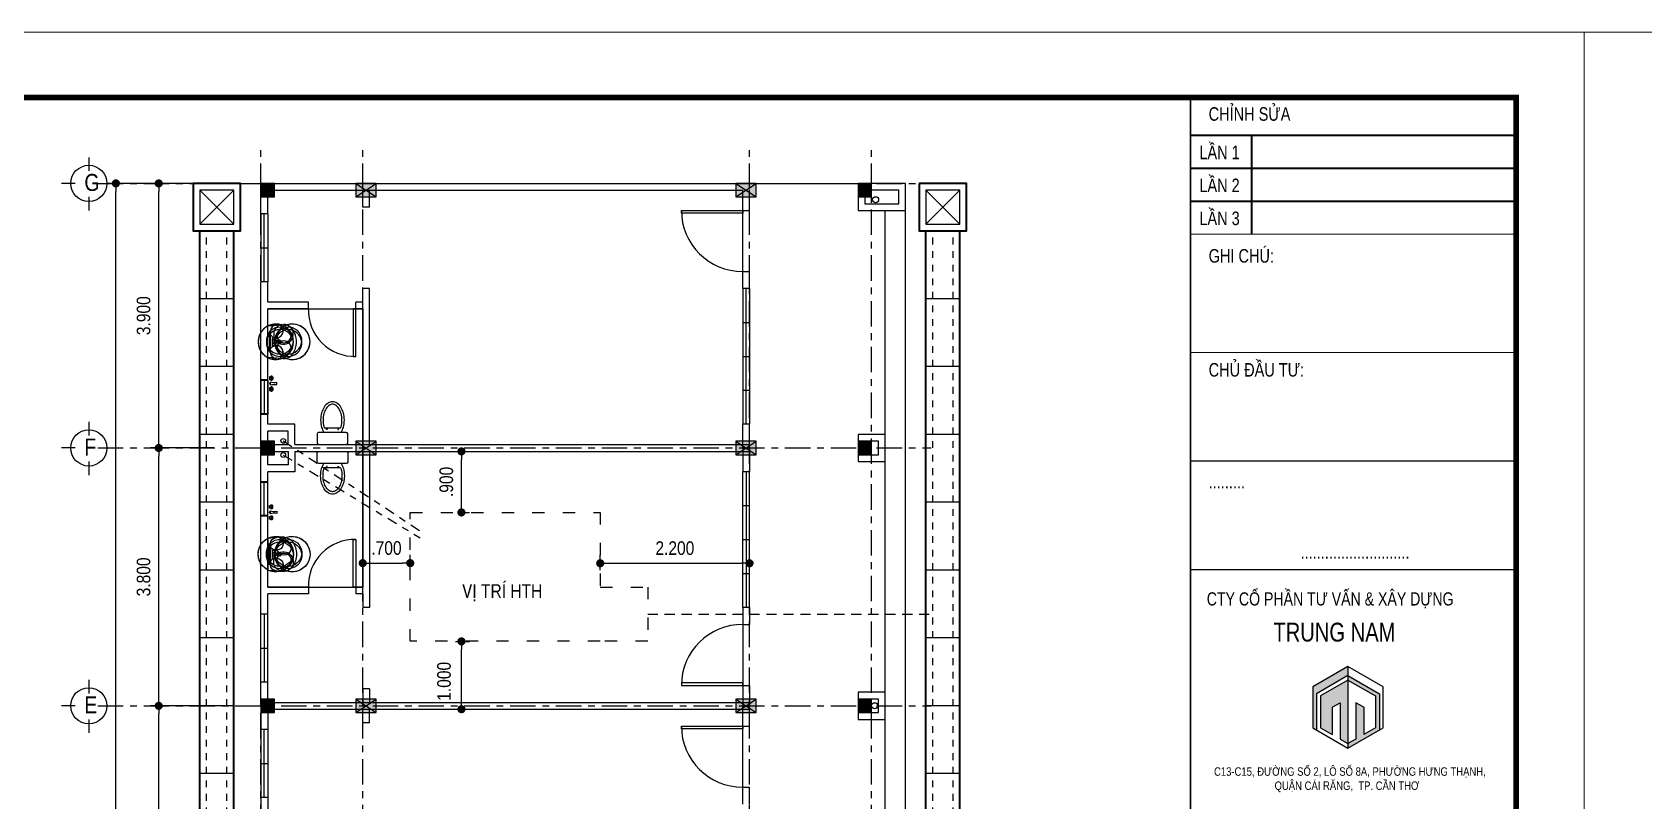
# Model space of a CAD drawing. Header units: millimetres. Extents: x -341 to 79, y 65 to 137.
# Drawn here: x -238.08 to -214.34, y 125.98 to 137.31 of the extents above; entities that cross this region are included whole.
import ezdxf

# ---------------------------------------------------------------- set-up
doc = ezdxf.new("R2010")
doc.units = ezdxf.units.MM
doc.header["$LTSCALE"] = 0.3
doc.header["$MEASUREMENT"] = 0
for name, pattern in [('ACAD_ISO03W100', [30, 12, -18]), ('CENTER', [2, 1.25, -0.25, 0.25, -0.25]), ('DASHDOTX2', [2, 1, -0.5, 0, -0.5]), ('DASHED2', [0.375, 0.25, -0.125]), ('DASHEDX2', [1.5, 1, -0.5])]:
    doc.linetypes.add(name, pattern=pattern)
doc.layers.get('0').update_dxf_attribs({"linetype": 'CONTINUOUS', "lineweight": 13})
doc.layers.get('DEFPOINTS').update_dxf_attribs({"linetype": 'CONTINUOUS', "lineweight": 13})
for name, color, linetype in [('CHU', 3, 'CONTINUOUS'), ('HACTH', 8, 'CONTINUOUS'), ('HATCH', 8, 'CONTINUOUS'), ('LAYER 1', 1, 'CONTINUOUS'), ('LAYER 7', 7, 'CONTINUOUS'), ('LAYER1', 1, 'CONTINUOUS'), ('LAYER5', 5, 'CONTINUOUS'), ('LAYER7', 7, 'CONTINUOUS'), ('LAYER8', 8, 'CONTINUOUS'), ('ong', 5, 'CONTINUOUS'), ('THIETBI', 25, 'CONTINUOUS')]:
    doc.layers.add(name, color=color, linetype=linetype)
doc.layers.add('THOATNUOC', color=4, linetype='CONTINUOUS', lineweight=35)
doc.styles.add('ATTR', font='romans.shx', dxfattribs={"width": 0.8, "height": 0.7})
doc.styles.add('HELVE-KT', font='VHELVCN.TTF')
doc.styles.add('VNI - HELVE', font='VBOOKMN.TTF', dxfattribs={"width": 0.8})
doc.dimstyles.new('1-100', dxfattribs={"dimtxt": 0.2, "dimasz": 0.12, "dimexe": 0.12, "dimexo": 0.2, "dimgap": 0.12, "dimtad": 1, "dimdec": 3, "dimzin": 4, "dimdsep": 46, "dimtxsty": 'HELVE-KT', "dimblk1": 'DOT', "dimblk2": 'DOT', "dimsah": 1, "dimcen": -0.18, "dimadec": 3, "dimazin": 0, "dimtfac": 1, "dimtdec": 3, "dimtmove": 2, "dimatfit": 3, "dimldrblk": 'DOT', "dimfxl": 0, "dimtolj": 1, "dimtzin": 4, "dimarcsym": 0})

# ---------------------------------------------------------------- blocks, each defined once
blk = doc.blocks.new('AAEER')
at = {"linetype": 'Continuous', "ltscale": 0.08}
h = blk.add_hatch(color=8, dxfattribs=at)
h.paths.add_polyline_path([(377.886, 656.949), (377.886, 657.083), (377.366, 656.782), (377.366, 656.181), (377.423, 656.148), (377.423, 656.682)])
h.paths.add_polyline_path([(377.886, 656.882), (377.481, 656.649), (377.481, 656.181), (377.655, 656.081), (377.655, 656.482), (377.771, 656.548), (377.771, 656.014), (377.886, 655.947)])
blk.add_hatch(color=8, dxfattribs=at).paths.add_polyline_path([(378.118, 656.482), (378.002, 656.548), (378.002, 656.014), (377.886, 655.947), (377.886, 655.88), (378.349, 656.148), (378.349, 656.682), (377.886, 656.949), (377.886, 656.882), (378.291, 656.649), (378.291, 656.181), (378.118, 656.081)])
for p, q in [((377.886, 656.949), (377.423, 656.682)), ((377.886, 657.083), (377.886, 656.949)), ((377.886, 657.083), (377.886, 655.88)), ((377.886, 656.949), (378.349, 656.682)), ((377.423, 656.682), (377.423, 656.148)), ((377.886, 656.882), (377.481, 656.649)), ((377.481, 656.649), (377.481, 656.181)), ((377.886, 656.882), (377.886, 655.947)), ((377.886, 656.882), (378.291, 656.649)), ((378.291, 656.649), (378.291, 656.181)), ((378.349, 656.682), (378.349, 656.148)), ((377.655, 656.482), (377.771, 656.548)), ((377.655, 656.482), (377.655, 656.081)), ((377.771, 656.548), (377.771, 656.014)), ((378.118, 656.482), (378.002, 656.548)), ((378.002, 656.548), (378.002, 656.014)), ((378.118, 656.482), (378.118, 656.081))]:
    blk.add_line(p, q, dxfattribs=at)
blk.add_lwpolyline([(377.366, 656.181), (377.886, 655.88), (378.407, 656.181), (378.407, 656.782), (377.886, 657.083), (377.366, 656.782)], close=True, dxfattribs=at)
for points in [[(377.481, 656.181), (377.655, 656.081)], [(378.291, 656.181), (378.118, 656.081)], [(377.771, 656.014), (377.886, 655.947)], [(378.002, 656.014), (377.886, 655.947)]]:
    blk.add_lwpolyline(points, dxfattribs=at)
at = {"layer": 'LAYER 7', "lineweight": 35}
for points in [[(375.565, 664.914), (380.365, 664.914)], [(376.469, 663.456), (376.469, 664.914)], [(375.565, 664.428), (380.365, 664.428)], [(375.565, 663.942), (380.365, 663.942)]]:
    blk.add_lwpolyline(points, dxfattribs=at)
at = {"layer": 'LAYER7', "const_width": 0.0278}
blk.add_lwpolyline([(380.365, 665.47), (375.565, 665.47), (375.565, 637.695), (380.365, 637.695)], close=True, dxfattribs=at)
at = {"layer": 'LAYER7'}
for points, const_width in [([(375.565, 663.456), (380.365, 663.456)], 0.0174), ([(375.565, 661.712), (380.365, 661.712)], 0.0174), ([(375.565, 660.112), (380.365, 660.112)], 0.0174), ([(375.565, 658.512), (380.365, 658.512)], 0.0212)]:
    blk.add_lwpolyline(points, dxfattribs=dict(at, const_width=const_width))
at = {"layer": 'LAYER 7', "lineweight": 35, "char_height": 0.2, "width": 5.31965, "attachment_point": 1, "style": 'VNI - HELVE'}
for s, insert in [('CHÆNH SÖÛA', (375.833, 665.327)), ('LAÀN 1', (375.696, 664.761)), ('LAÀN 2', (375.696, 664.275)), ('LAÀN 3', (375.696, 663.789)), ('GHI CHUÙ:', (375.833, 663.236)), ('CHUÛ ÑAÀU TÖ:', (375.833, 661.556)), ('.........', (375.833, 659.91)), ('...........................', (377.188, 658.873))]:
    blk.add_mtext(s, dxfattribs=dict(at, insert=insert))
at = {"layer": 'LAYER5', "attachment_point": 1, "style": 'VNI - HELVE'}
for s, insert, char_height, width in [('{\\H0.9774x;CTY COÅ PHAÀN TÖ VAÁN & XAÂY DÖÏNG} ', (375.805, 658.177), 0.19891, 4.67984), ('TRUNG NAM', (376.787, 657.729), 0.2777, 3.59296), ('{\\fVNI-Helve|b0|i0|c0|p2;C13-C15, ÑÖÔØNG SOÁ 2, LOÂ SOÁ 8A, PHÖÔØNG HÖNG THAÏNH, \\P                       QUAÄN CAÙI RAÊNG,  TP. CAÀN THÔ}', (375.912, 655.598), 0.12499, 8.0242)]:
    blk.add_mtext(s, dxfattribs=dict(at, insert=insert, char_height=char_height, width=width))
blk = doc.blocks.new('TOILET')
at = {"layer": 'THIETBI', "linetype": 'Continuous'}
for p, q in [((2.25, 0), (-2.25, 0)), ((-2.5, -0.25), (-2.5, -1.75)), ((-2.25, -2), (2.25, -2)), ((-0.96, -2.48), (-0.96, -2.7)), ((-0.86, -2.48), (-0.96, -2.48)), ((-0.86, -2.7), (-0.86, -2.48)), ((0.86, -2.7), (0.86, -2.48)), ((0.86, -2.48), (0.96, -2.48)), ((0.96, -2.48), (0.96, -2.7)), ((2.5, -1.75), (2.5, -0.25)), ((-1.33, -2.7), (1.33, -2.7)), ((-0.96, -2.7), (-0.86, -2.7)), ((0.96, -2.7), (0.86, -2.7))]:
    blk.add_line(p, q, dxfattribs=at)
for centre, radius, start, end in [((-2.25, -0.25), 0.25, 90, 180), ((2.25, -0.25), 0.25, 0, 90), ((-2.25, -1.75), 0.25, 180, 270), ((1.34, -3.66), 3.23, 149.0966, 164.9269), ((-1.34, -3.66), 3.23, 15.0731, 30.9034), ((2.25, -1.75), 0.25, 270, 0), ((2.64, -4.01), 4.58, 164.9269, 180), ((2.64, -4.01), 4.58, 180, 195.0731), ((1.34, -4.36), 3.23, 195.0731, 213.0315), ((2.64, -4.01), 4.18, 164.9269, 180), ((2.64, -4.01), 4.18, 180, 195.0731), ((1.34, -3.66), 2.83, 160.176, 164.9269), ((1.34, -4.36), 2.83, 195.0731, 213.0315), ((-1.34, -4.36), 2.83, 326.9685, 344.9269), ((-1.34, -3.66), 2.83, 15.0731, 19.824), ((-1.34, -4.36), 3.23, 326.9685, 344.9269), ((-2.64, -4.01), 4.18, 0, 15.0731), ((-2.64, -4.01), 4.18, 344.9269, 360), ((-2.64, -4.01), 4.58, 360, 15.0731), ((-2.64, -4.01), 4.58, 344.9269, 0), ((0.52, -4.9), 2.26, 213.0315, 237.5002), ((0.52, -4.9), 1.86, 213.0315, 237.5002), ((0, -5.71), 1.29, 237.5002, 270), ((0, -5.71), 0.893, 237.5002, 270), ((0, -5.71), 0.893, 270, 302.4998), ((0, -5.71), 1.29, 270, 302.4998), ((-0.52, -4.9), 1.86, 302.4998, 326.9685), ((-0.52, -4.9), 2.26, 302.4998, 326.9685)]:
    blk.add_arc(centre, radius, start, end, dxfattribs=at)
blk = doc.blocks.new('la')
at = {"layer": 'THIETBI', "linetype": 'Continuous'}
for p, q in [((-5933, 607097), (-5955, 607330)), ((-5700, 607278), (-5735, 607278)), ((-5710, 607250), (-5715, 607196)), ((-5700, 607309), (-5700, 607252)), ((-5665, 607278), (-5700, 607278)), ((-5685, 607196), (-5690, 607250)), ((-5446, 607330), (-5467, 607097)), ((-5944, 607224), (-5944, 607230)), ((-5467, 607097), (-5933, 607097)), ((-5700, 607139), (-5859, 607139)), ((-5859, 607122), (-5541, 607122)), ((-5759, 607200), (-5715, 607200)), ((-5759, 607183), (-5759, 607200)), ((-5759, 607167), (-5759, 607183)), ((-5700, 607167), (-5759, 607167)), ((-5720, 607192), (-5728, 607192)), ((-5728, 607175), (-5672, 607175)), ((-5726, 607183), (-5717, 607183)), ((-5641, 607167), (-5700, 607167)), ((-5541, 607139), (-5700, 607139)), ((-5685, 607200), (-5641, 607200)), ((-5675, 607183), (-5684, 607183)), ((-5672, 607192), (-5680, 607192)), ((-5641, 607200), (-5641, 607183)), ((-5641, 607183), (-5641, 607167)), ((-5456, 607230), (-5456, 607224))]:
    blk.add_line(p, q, dxfattribs=at)
for centre, radius in [((-5700, 607278), 21.2), ((-5700, 607278), 17), ((-5743, 607183), 17), ((-5658, 607183), 17)]:
    blk.add_circle(centre, radius, dxfattribs=at)
for centre, radius, start, end in [((-5810, 607330), 145, 180, 190.3889), ((-5787, 607339), 103, 150.4377, 180), ((-5787, 607339), 103, 180, 209.5623), ((-5744, 607315), 152, 126.1394, 150.4377), ((-5744, 607363), 152, 209.5623, 233.8606), ((-5717, 607278), 198, 106.8299, 126.1394), ((-5699, 607218), 261, 90, 106.8299), ((-5700, 607232), 20, 59.7473, 120.2527), ((-5699, 607218), 261, 73.1701, 90), ((-5681, 607278), 198, 53.8606, 73.1701), ((-5653, 607315), 152, 29.5623, 53.8606), ((-5653, 607363), 152, 306.1394, 330.4377), ((-5611, 607339), 103, 0, 29.5623), ((-5611, 607339), 103, 330.4377, 0), ((-5859, 607224), 84.9, 180, 270), ((-5859, 607224), 102, 218.2453, 270), ((-5717, 607401), 198, 233.8606, 253.1701), ((-5699, 607460), 261, 253.1701, 266.4587), ((-5720, 607196), 4.24, 270, 354.3929), ((-5699, 607460), 261, 273.0264, 286.8299), ((-5680, 607196), 4.24, 185.6071, 270), ((-5681, 607401), 198, 286.8299, 306.1394), ((-5541, 607224), 84.9, 270, 0), ((-5541, 607224), 102, 270, 321.7547)]:
    blk.add_arc(centre, radius, start, end, dxfattribs=at)
blk.add_spline([(-5446, 607330), (-5488, 607436), (-5558, 607489), (-5649, 607517), (-5751, 607517), (-5842, 607489), (-5912, 607436), (-5950, 607366), (-5955, 607330)], degree=3, dxfattribs=at)
blk = doc.blocks.new('WALFCT1T')
for p, q in [((-5.5, -1), (-5, -1)), ((-5.5, -2), (-5.5, -1)), ((-2.5, -2), (-5.5, -2)), ((-5, -2), (-5, -2.5)), ((-5, -2.5), (-3, -2.5)), ((-3, -1), (-2.5, -1)), ((-3, -2.5), (-3, -2)), ((-2.5, -1), (-2.5, -2)), ((-1, -0.5), (1, -0.5)), ((0.75, -5.5), (-0.75, -5.5)), ((2.5, -1), (3, -1)), ((2.5, -2), (2.5, -1)), ((5.5, -2), (2.5, -2)), ((3, -2), (3, -2.5)), ((3, -2.5), (5, -2.5)), ((5, -1), (5.5, -1)), ((5, -2.5), (5, -2)), ((5.5, -1), (5.5, -2))]:
    blk.add_line(p, q)
for points in [[(-3, 0), (-3, -1), (-5, -1), (-5, 0)], [(-0.25, -0.5), (-0.25, 0), (0.25, 0), (0.25, -0.5)], [(5, 0), (5, -1), (3, -1), (3, 0)]]:
    blk.add_lwpolyline(points, close=True)
for centre, start, end in [((-13.2658, -3.6195), 351.4554, 14.26943), ((13.2658, -3.6195), 165.7306, 188.5446)]:
    blk.add_arc(centre, 12.6562, start, end)
at = {"style": 'ATTR', "width": 0.8, "flags": 9}
blk.add_attdef('ESTCODE', (0, 0), '', height=0.7, dxfattribs=at)
blk = doc.blocks.new('_DOT')
at = {"color": 0, "linetype": 'ByBlock'}
blk.add_line((-0.5, 0), (-1, 0), dxfattribs=at)
at = {"color": 0, "linetype": 'ByBlock', "const_width": 0.5}
blk.add_lwpolyline([(-0.25, 0, 1), (0.25, 0, 1)], format="xyb", close=True, dxfattribs=at)
blk = doc.blocks.new('*D72')
at = {"layer": 'DEFPOINTS', "color": 0, "lineweight": -2, "ltscale": 5}
for p in [(-236.22, 127.382), (-235.214, 127.382), (-235.214, 123.582)]:
    blk.add_point(p, dxfattribs=at)
at = {"layer": 'LAYER 1', "color": 0, "lineweight": -2, "ltscale": 5}
for p, q in [((-235.414, 127.382), (-236.34, 127.382)), ((-236.22, 123.702), (-236.22, 127.262)), ((-235.414, 123.582), (-236.34, 123.582))]:
    blk.add_line(p, q, dxfattribs=at)
at = {"layer": 'LAYER 1', "color": 0, "lineweight": -2, "ltscale": 5, "xscale": 0.12, "yscale": 0.12, "zscale": 0.12}
for p, rotation in [((-236.22, 127.382), 90), ((-236.22, 123.582), 270)]:
    blk.add_blockref('_DOT', p, dxfattribs=dict(at, rotation=rotation))
at = {"layer": 'LAYER 1', "color": 0, "ltscale": 5, "insert": (-236.443, 125.482), "char_height": 0.2, "attachment_point": 5, "rotation": 90, "style": 'HELVE-KT'}
blk.add_mtext('\\A1;3.800', dxfattribs=at)
blk = doc.blocks.new('*D73')
at = {"layer": 'DEFPOINTS', "color": 0, "lineweight": -2, "ltscale": 5}
for p in [(-236.22, 131.182), (-235.214, 131.182), (-235.214, 127.382)]:
    blk.add_point(p, dxfattribs=at)
at = {"layer": 'LAYER 1', "color": 0, "lineweight": -2, "ltscale": 5}
for p, q in [((-235.414, 131.182), (-236.34, 131.182)), ((-236.22, 127.502), (-236.22, 131.062)), ((-235.414, 127.382), (-236.34, 127.382))]:
    blk.add_line(p, q, dxfattribs=at)
at = {"layer": 'LAYER 1', "color": 0, "lineweight": -2, "ltscale": 5, "xscale": 0.12, "yscale": 0.12, "zscale": 0.12}
for p, rotation in [((-236.22, 131.182), 90), ((-236.22, 127.382), 270)]:
    blk.add_blockref('_DOT', p, dxfattribs=dict(at, rotation=rotation))
at = {"layer": 'LAYER 1', "color": 0, "ltscale": 5, "insert": (-236.443, 129.282), "char_height": 0.2, "attachment_point": 5, "rotation": 90, "style": 'HELVE-KT'}
blk.add_mtext('\\A1;3.800', dxfattribs=at)
blk = doc.blocks.new('*D74')
at = {"layer": 'DEFPOINTS', "color": 0, "lineweight": -2, "ltscale": 5}
for p in [(-236.22, 135.082), (-235.214, 135.082), (-235.214, 131.182)]:
    blk.add_point(p, dxfattribs=at)
at = {"layer": 'LAYER 1', "color": 0, "lineweight": -2, "ltscale": 5}
for p, q in [((-235.414, 135.082), (-236.34, 135.082)), ((-236.22, 131.302), (-236.22, 134.962)), ((-235.414, 131.182), (-236.34, 131.182))]:
    blk.add_line(p, q, dxfattribs=at)
at = {"layer": 'LAYER 1', "color": 0, "lineweight": -2, "ltscale": 5, "xscale": 0.12, "yscale": 0.12, "zscale": 0.12}
for p, rotation in [((-236.22, 135.082), 90), ((-236.22, 131.182), 270)]:
    blk.add_blockref('_DOT', p, dxfattribs=dict(at, rotation=rotation))
at = {"layer": 'LAYER 1', "color": 0, "ltscale": 5, "insert": (-236.443, 133.132), "char_height": 0.2, "attachment_point": 5, "rotation": 90, "style": 'HELVE-KT'}
blk.add_mtext('\\A1;3.900', dxfattribs=at)
blk = doc.blocks.new('*D75')
at = {"layer": 'DEFPOINTS', "color": 0, "lineweight": -2, "ltscale": 5}
for p in [(-236.851, 135.082), (-235.881, 135.082), (-235.881, 112.582)]:
    blk.add_point(p, dxfattribs=at)
at = {"layer": 'LAYER 1', "color": 0, "lineweight": -2, "ltscale": 5}
for p, q in [((-236.081, 135.082), (-236.971, 135.082)), ((-236.851, 112.702), (-236.851, 134.962)), ((-236.081, 112.582), (-236.971, 112.582))]:
    blk.add_line(p, q, dxfattribs=at)
at = {"layer": 'LAYER 1', "color": 0, "lineweight": -2, "ltscale": 5, "xscale": 0.12, "yscale": 0.12, "zscale": 0.12}
for p, rotation in [((-236.851, 135.082), 90), ((-236.851, 112.582), 270)]:
    blk.add_blockref('_DOT', p, dxfattribs=dict(at, rotation=rotation))
at = {"layer": 'LAYER 1', "color": 0, "ltscale": 5, "insert": (-237.073, 124.243), "char_height": 0.2, "attachment_point": 5, "rotation": 90, "style": 'HELVE-KT'}
blk.add_mtext('\\A1;22.500', dxfattribs=at)
blk = doc.blocks.new('*D82')
at = {"layer": 'DEFPOINTS', "color": 0, "lineweight": -2, "ltscale": 5}
for p in [(-232.045, 128.332), (-231.759, 128.332), (-232.045, 127.332)]:
    blk.add_point(p, dxfattribs=at)
at = {"layer": 'LAYER 1', "color": 0, "lineweight": -2, "ltscale": 5}
for p, q in [((-231.845, 128.332), (-231.639, 128.332)), ((-231.759, 127.452), (-231.759, 128.212)), ((-231.845, 127.332), (-231.639, 127.332))]:
    blk.add_line(p, q, dxfattribs=at)
at = {"layer": 'LAYER 1', "color": 0, "lineweight": -2, "ltscale": 5, "xscale": 0.12, "yscale": 0.12, "zscale": 0.12}
for p, rotation in [((-231.759, 128.332), 90), ((-231.759, 127.332), 270)]:
    blk.add_blockref('_DOT', p, dxfattribs=dict(at, rotation=rotation))
at = {"layer": 'LAYER 1', "color": 0, "ltscale": 5, "insert": (-232.015, 127.743), "char_height": 0.2, "attachment_point": 5, "rotation": 90, "style": 'HELVE-KT'}
blk.add_mtext('\\A1;1.000', dxfattribs=at)
blk = doc.blocks.new('*D83')
at = {"layer": 'DEFPOINTS', "color": 0, "lineweight": -2, "ltscale": 5}
for p in [(-232.514, 129.485), (-233.214, 129.182), (-232.514, 129.182)]:
    blk.add_point(p, dxfattribs=at)
at = {"layer": 'LAYER 1', "color": 0, "lineweight": -2, "ltscale": 5}
for p, q in [((-233.214, 129.382), (-233.214, 129.605)), ((-233.094, 129.485), (-232.634, 129.485)), ((-232.514, 129.382), (-232.514, 129.605))]:
    blk.add_line(p, q, dxfattribs=at)
at = {"layer": 'LAYER 1', "color": 0, "lineweight": -2, "ltscale": 5, "xscale": 0.12, "yscale": 0.12, "zscale": 0.12, "rotation": 180}
blk.add_blockref('_DOT', (-233.214, 129.485), dxfattribs=at)
at = {"layer": 'LAYER 1', "color": 0, "lineweight": -2, "ltscale": 5, "xscale": 0.12, "yscale": 0.12, "zscale": 0.12}
blk.add_blockref('_DOT', (-232.514, 129.485), dxfattribs=at)
at = {"layer": 'LAYER 1', "color": 0, "ltscale": 5, "insert": (-232.864, 129.707), "char_height": 0.2, "attachment_point": 5, "style": 'HELVE-KT'}
blk.add_mtext('\\A1;.700', dxfattribs=at)
blk = doc.blocks.new('*D84')
at = {"layer": 'DEFPOINTS', "color": 0, "lineweight": -2, "ltscale": 5}
for p in [(-232.006, 131.132), (-231.759, 131.132), (-232.006, 130.232)]:
    blk.add_point(p, dxfattribs=at)
at = {"layer": 'LAYER 1', "color": 0, "lineweight": -2, "ltscale": 5}
for p, q in [((-231.806, 131.132), (-231.639, 131.132)), ((-231.759, 130.352), (-231.759, 131.012)), ((-231.806, 130.232), (-231.639, 130.232))]:
    blk.add_line(p, q, dxfattribs=at)
at = {"layer": 'LAYER 1', "color": 0, "lineweight": -2, "ltscale": 5, "xscale": 0.12, "yscale": 0.12, "zscale": 0.12}
for p, rotation in [((-231.759, 131.132), 90), ((-231.759, 130.232), 270)]:
    blk.add_blockref('_DOT', p, dxfattribs=dict(at, rotation=rotation))
at = {"layer": 'LAYER 1', "color": 0, "ltscale": 5, "insert": (-231.981, 130.682), "char_height": 0.2, "attachment_point": 5, "rotation": 90, "style": 'HELVE-KT'}
blk.add_mtext('\\A1;.900', dxfattribs=at)
blk = doc.blocks.new('*D85')
at = {"layer": 'DEFPOINTS', "color": 0, "lineweight": -2, "ltscale": 5}
for p in [(-227.514, 129.483), (-229.714, 129.182), (-227.514, 128.782)]:
    blk.add_point(p, dxfattribs=at)
at = {"layer": 'LAYER 1', "color": 0, "lineweight": -2, "ltscale": 5}
for p, q in [((-229.714, 129.382), (-229.714, 129.603)), ((-229.594, 129.483), (-227.634, 129.483)), ((-227.514, 128.982), (-227.514, 129.603))]:
    blk.add_line(p, q, dxfattribs=at)
at = {"layer": 'LAYER 1', "color": 0, "lineweight": -2, "ltscale": 5, "xscale": 0.12, "yscale": 0.12, "zscale": 0.12, "rotation": 180}
blk.add_blockref('_DOT', (-229.714, 129.483), dxfattribs=at)
at = {"layer": 'LAYER 1', "color": 0, "lineweight": -2, "ltscale": 5, "xscale": 0.12, "yscale": 0.12, "zscale": 0.12}
blk.add_blockref('_DOT', (-227.514, 129.483), dxfattribs=at)
at = {"layer": 'LAYER 1', "color": 0, "ltscale": 5, "insert": (-228.614, 129.705), "char_height": 0.2, "attachment_point": 5, "style": 'HELVE-KT'}
blk.add_mtext('\\A1;2.200', dxfattribs=at)

msp = doc.modelspace()

# ---------------------------------------------------------------- hatches: boundary and pattern name
at = {"layer": 'HATCH', "lineweight": -2, "ltscale": 0.08}
h = msp.add_hatch(color=256, dxfattribs=at)
h.paths.add_polyline_path([(-234.6145, 134.9825), (-234.7145, 135.0825), (-234.7145, 134.8825)])
h.paths.add_polyline_path([(-234.6145, 134.9825), (-234.7145, 134.8825), (-234.5145, 134.8825)])
h.paths.add_polyline_path([(-234.5145, 135.0825), (-234.6145, 134.9825), (-234.5145, 134.8825)])
h.paths.add_polyline_path([(-234.5145, 135.0825), (-234.7145, 135.0825), (-234.6145, 134.9825)])
h = msp.add_hatch(color=256, dxfattribs=at)
h.paths.add_polyline_path([(-233.3145, 135.0825), (-233.3145, 134.8825), (-233.1645, 134.9825)])
h.paths.add_polyline_path([(-233.1645, 134.9825), (-233.0145, 135.0825), (-233.3145, 135.0825)])
h.paths.add_polyline_path([(-233.3145, 134.8825), (-233.0145, 134.8825), (-233.1645, 134.9825)])
h.paths.add_polyline_path([(-233.1645, 134.9825), (-233.0145, 134.8825), (-233.0145, 135.0825)])
h = msp.add_hatch(color=256, dxfattribs=at)
h.paths.add_polyline_path([(-227.7145, 135.0825), (-227.7145, 134.8825), (-227.5645, 134.9825)])
h.paths.add_polyline_path([(-227.5645, 134.9825), (-227.4145, 135.0825), (-227.7145, 135.0825)])
h.paths.add_polyline_path([(-227.7145, 134.8825), (-227.4145, 134.8825), (-227.5645, 134.9825)])
h.paths.add_polyline_path([(-227.5645, 134.9825), (-227.4145, 134.8825), (-227.4145, 135.0825)])
h = msp.add_hatch(color=256, dxfattribs=at)
h.paths.add_polyline_path([(-225.8145, 134.9825), (-225.9145, 135.0825), (-225.9145, 134.8825)])
h.paths.add_polyline_path([(-225.8145, 134.9825), (-225.9145, 134.8825), (-225.7145, 134.8825)])
h.paths.add_polyline_path([(-225.7145, 135.0825), (-225.8145, 134.9825), (-225.7145, 134.8825)])
h.paths.add_polyline_path([(-225.7145, 135.0825), (-225.9145, 135.0825), (-225.8145, 134.9825)])
h = msp.add_hatch(color=256, dxfattribs=at)
h.paths.add_polyline_path([(-225.8145, 134.9825), (-225.9145, 135.0825), (-225.9145, 134.8825)])
h.paths.add_polyline_path([(-225.8145, 134.9825), (-225.9145, 134.8825), (-225.7145, 134.8825)])
h.paths.add_polyline_path([(-225.7145, 135.0825), (-225.8145, 134.9825), (-225.7145, 134.8825)])
h.paths.add_polyline_path([(-225.7145, 135.0825), (-225.9145, 135.0825), (-225.8145, 134.9825)])
h = msp.add_hatch(color=256, dxfattribs=at)
h.paths.add_polyline_path([(-234.6145, 131.1825), (-234.7145, 131.2825), (-234.7145, 131.0825)])
h.paths.add_polyline_path([(-234.6145, 131.1825), (-234.7145, 131.0825), (-234.5145, 131.0825)])
h.paths.add_polyline_path([(-234.5145, 131.2825), (-234.6145, 131.1825), (-234.5145, 131.0825)])
h.paths.add_polyline_path([(-234.5145, 131.2825), (-234.7145, 131.2825), (-234.6145, 131.1825)])
h = msp.add_hatch(color=256, dxfattribs=at)
h.paths.add_polyline_path([(-233.3145, 131.2825), (-233.3145, 131.0825), (-233.1645, 131.1825)])
h.paths.add_polyline_path([(-233.1645, 131.1825), (-233.0145, 131.2825), (-233.3145, 131.2825)])
h.paths.add_polyline_path([(-233.3145, 131.0825), (-233.0145, 131.0825), (-233.1645, 131.1825)])
h.paths.add_polyline_path([(-233.1645, 131.1825), (-233.0145, 131.0825), (-233.0145, 131.2825)])
h = msp.add_hatch(color=256, dxfattribs=at)
h.paths.add_polyline_path([(-227.7145, 131.2825), (-227.7145, 131.0825), (-227.5645, 131.1825)])
h.paths.add_polyline_path([(-227.5645, 131.1825), (-227.4145, 131.2825), (-227.7145, 131.2825)])
h.paths.add_polyline_path([(-227.7145, 131.0825), (-227.4145, 131.0825), (-227.5645, 131.1825)])
h.paths.add_polyline_path([(-227.5645, 131.1825), (-227.4145, 131.0825), (-227.4145, 131.2825)])
h = msp.add_hatch(color=256, dxfattribs=at)
h.paths.add_polyline_path([(-225.8145, 131.1825), (-225.9145, 131.2825), (-225.9145, 131.0825)])
h.paths.add_polyline_path([(-225.8145, 131.1825), (-225.9145, 131.0825), (-225.7145, 131.0825)])
h.paths.add_polyline_path([(-225.7145, 131.2825), (-225.8145, 131.1825), (-225.7145, 131.0825)])
h.paths.add_polyline_path([(-225.7145, 131.2825), (-225.9145, 131.2825), (-225.8145, 131.1825)])
h = msp.add_hatch(color=256, dxfattribs=at)
h.paths.add_polyline_path([(-225.8145, 131.1825), (-225.9145, 131.2825), (-225.9145, 131.0825)])
h.paths.add_polyline_path([(-225.8145, 131.1825), (-225.9145, 131.0825), (-225.7145, 131.0825)])
h.paths.add_polyline_path([(-225.7145, 131.2825), (-225.8145, 131.1825), (-225.7145, 131.0825)])
h.paths.add_polyline_path([(-225.7145, 131.2825), (-225.9145, 131.2825), (-225.8145, 131.1825)])
h = msp.add_hatch(color=256, dxfattribs=at)
h.paths.add_polyline_path([(-234.6145, 127.3825), (-234.7145, 127.4825), (-234.7145, 127.2825)])
h.paths.add_polyline_path([(-234.6145, 127.3825), (-234.7145, 127.2825), (-234.5145, 127.2825)])
h.paths.add_polyline_path([(-234.5145, 127.4825), (-234.6145, 127.3825), (-234.5145, 127.2825)])
h.paths.add_polyline_path([(-234.5145, 127.4825), (-234.7145, 127.4825), (-234.6145, 127.3825)])
h = msp.add_hatch(color=256, dxfattribs=at)
h.paths.add_polyline_path([(-233.3145, 127.4825), (-233.3145, 127.2825), (-233.1645, 127.3825)])
h.paths.add_polyline_path([(-233.1645, 127.3825), (-233.0145, 127.4825), (-233.3145, 127.4825)])
h.paths.add_polyline_path([(-233.3145, 127.2825), (-233.0145, 127.2825), (-233.1645, 127.3825)])
h.paths.add_polyline_path([(-233.1645, 127.3825), (-233.0145, 127.2825), (-233.0145, 127.4825)])
h = msp.add_hatch(color=256, dxfattribs=at)
h.paths.add_polyline_path([(-227.7145, 127.4825), (-227.7145, 127.2825), (-227.5645, 127.3825)])
h.paths.add_polyline_path([(-227.5645, 127.3825), (-227.4145, 127.4825), (-227.7145, 127.4825)])
h.paths.add_polyline_path([(-227.7145, 127.2825), (-227.4145, 127.2825), (-227.5645, 127.3825)])
h.paths.add_polyline_path([(-227.5645, 127.3825), (-227.4145, 127.2825), (-227.4145, 127.4825)])
h = msp.add_hatch(color=256, dxfattribs=at)
h.paths.add_polyline_path([(-225.8145, 127.3825), (-225.9145, 127.4825), (-225.9145, 127.2825)])
h.paths.add_polyline_path([(-225.8145, 127.3825), (-225.9145, 127.2825), (-225.7145, 127.2825)])
h.paths.add_polyline_path([(-225.7145, 127.4825), (-225.8145, 127.3825), (-225.7145, 127.2825)])
h.paths.add_polyline_path([(-225.7145, 127.4825), (-225.9145, 127.4825), (-225.8145, 127.3825)])
h = msp.add_hatch(color=256, dxfattribs=at)
h.paths.add_polyline_path([(-225.8145, 127.3825), (-225.9145, 127.4825), (-225.9145, 127.2825)])
h.paths.add_polyline_path([(-225.8145, 127.3825), (-225.9145, 127.2825), (-225.7145, 127.2825)])
h.paths.add_polyline_path([(-225.7145, 127.4825), (-225.8145, 127.3825), (-225.7145, 127.2825)])
h.paths.add_polyline_path([(-225.7145, 127.4825), (-225.9145, 127.4825), (-225.8145, 127.3825)])

# ---------------------------------------------------------------- linework, layer by layer
at = {"layer": 'CHU'}
for points in [[(-237.2506, 135.4658), (-237.2506, 135.2658)], [(-237.4506, 135.0825), (-237.6506, 135.0825)], [(-237.0506, 135.0825), (-236.8506, 135.0825)], [(-237.2506, 134.8825), (-237.2506, 134.6825)], [(-237.2506, 131.5658), (-237.2506, 131.3658)], [(-237.4506, 131.1825), (-237.6506, 131.1825)], [(-237.0506, 131.1825), (-236.8506, 131.1825)], [(-237.2506, 130.9825), (-237.2506, 130.7825)], [(-237.2506, 127.7658), (-237.2506, 127.5658)], [(-237.4506, 127.3825), (-237.6506, 127.3825)], [(-237.0506, 127.3825), (-236.8506, 127.3825)], [(-237.2506, 127.1825), (-237.2506, 126.9825)]]:
    msp.add_lwpolyline(points, dxfattribs=at)
for centre in [(-237.2506, 135.0825), (-237.2506, 131.1825), (-237.2506, 127.3825)]:
    msp.add_circle(centre, 0.2667, dxfattribs=at)
at = {"layer": 'DEFPOINTS', "linetype": 'Continuous', "ltscale": 0.08}
for points in [[(-257.2157, 107.6101), (-215.2157, 107.6101), (-215.2157, 137.3101), (-257.2157, 137.3101)], [(-215.2157, 107.6101), (-173.2157, 107.6101), (-173.2157, 137.3101), (-215.2157, 137.3101)]]:
    msp.add_lwpolyline(points, close=True, dxfattribs=at)
at = {"layer": 'HACTH', "linetype": 'DASHED2'}
for points in [[(-235.5145, 112.3825), (-235.5145, 134.3825)], [(-235.2145, 112.3825), (-235.2145, 134.3825)], [(-224.8145, 112.3825), (-224.8145, 134.3825)], [(-224.5145, 112.3825), (-224.5145, 134.3825)]]:
    msp.add_lwpolyline(points, dxfattribs=at)
at = {"layer": 'HATCH', "lineweight": -2, "ltscale": 0.08}
for p, q in [((-234.7145, 134.8825), (-234.5145, 135.0825)), ((-234.7145, 135.0825), (-234.5145, 134.8825)), ((-233.3145, 134.8825), (-233.0145, 135.0825)), ((-233.3145, 135.0825), (-233.0145, 134.8825)), ((-227.7145, 134.8825), (-227.4145, 135.0825)), ((-227.7145, 135.0825), (-227.4145, 134.8825)), ((-227.5145, 135.0825), (-225.7145, 135.0825)), ((-225.9145, 134.8825), (-225.7145, 135.0825)), ((-225.9145, 135.0825), (-225.7145, 134.8825)), ((-225.9145, 134.8825), (-225.7145, 135.0825)), ((-225.9145, 135.0825), (-225.7145, 134.8825)), ((-225.2145, 112.5825), (-225.2145, 135.0825)), ((-227.6145, 133.7825), (-227.6145, 134.6825)), ((-225.5145, 112.9825), (-225.5145, 134.6825)), ((-234.7145, 134.6325), (-234.7145, 133.6325)), ((-234.6645, 133.6325), (-234.6645, 134.6325)), ((-234.6145, 134.6325), (-234.6145, 133.6325)), ((-234.7145, 134.1325), (-234.6145, 134.1325)), ((-227.6145, 133.5325), (-227.6145, 131.5325)), ((-227.5645, 131.5325), (-227.5645, 133.5325)), ((-227.5145, 133.5325), (-227.5145, 131.5325)), ((-234.0145, 133.2325), (-233.3145, 133.2325)), ((-227.6145, 133.0325), (-227.5145, 133.0325)), ((-227.6145, 132.5325), (-227.5145, 132.5325)), ((-227.6145, 132.0325), (-227.5145, 132.0325)), ((-234.7145, 131.0825), (-234.5145, 131.2825)), ((-234.7145, 131.2825), (-234.5145, 131.0825)), ((-233.3145, 131.0825), (-233.0145, 131.2825)), ((-233.3145, 131.2825), (-233.0145, 131.0825)), ((-227.7145, 131.0825), (-227.4145, 131.2825)), ((-227.7145, 131.2825), (-227.4145, 131.0825)), ((-225.9145, 131.0825), (-225.7145, 131.2825)), ((-225.9145, 131.2825), (-225.7145, 131.0825)), ((-225.9145, 131.0825), (-225.7145, 131.2825)), ((-225.9145, 131.2825), (-225.7145, 131.0825)), ((-227.6145, 128.8325), (-227.6145, 130.8325)), ((-227.5645, 130.8325), (-227.5645, 128.8325)), ((-227.5145, 128.8325), (-227.5145, 130.8325)), ((-227.6145, 130.3325), (-227.5145, 130.3325)), ((-227.6145, 129.8325), (-227.5145, 129.8325)), ((-227.6145, 129.3325), (-227.5145, 129.3325)), ((-234.0145, 129.1325), (-233.3145, 129.1325)), ((-234.7145, 127.7325), (-234.7145, 128.7325)), ((-234.6645, 128.7325), (-234.6645, 127.7325)), ((-234.6145, 127.7325), (-234.6145, 128.7325)), ((-227.6145, 128.5825), (-227.6145, 127.6825)), ((-234.7145, 128.2325), (-234.6145, 128.2325)), ((-234.7145, 127.2825), (-234.5145, 127.4825)), ((-234.7145, 127.4825), (-234.5145, 127.2825)), ((-233.3145, 127.2825), (-233.0145, 127.4825)), ((-233.3145, 127.4825), (-233.0145, 127.2825)), ((-227.7145, 127.2825), (-227.4145, 127.4825)), ((-227.7145, 127.4825), (-227.4145, 127.2825)), ((-225.9145, 127.2825), (-225.7145, 127.4825)), ((-225.9145, 127.4825), (-225.7145, 127.2825)), ((-225.9145, 127.2825), (-225.7145, 127.4825)), ((-225.9145, 127.4825), (-225.7145, 127.2825)), ((-227.6145, 126.1825), (-227.6145, 127.0825)), ((-234.7145, 127.0325), (-234.7145, 126.0325)), ((-234.6645, 126.0325), (-234.6645, 127.0325)), ((-234.6145, 127.0325), (-234.6145, 126.0325)), ((-234.7145, 126.5325), (-234.6145, 126.5325))]:
    msp.add_line(p, q, dxfattribs=at)
at = {"layer": 'HATCH', "linetype": 'CENTER'}
for points in [[(-234.7145, 110.6979), (-234.7145, 135.5709)], [(-233.2145, 110.6979), (-233.2145, 135.5709)], [(-227.5145, 110.6979), (-227.5145, 135.5709)], [(-225.7145, 110.6979), (-225.7145, 135.5709)], [(-237.1168, 135.0825), (-224.8357, 135.0825)], [(-237.1168, 131.1825), (-224.8357, 131.1825)], [(-237.1168, 127.3825), (-224.8357, 127.3825)]]:
    msp.add_lwpolyline(points, dxfattribs=at)
at = {"layer": 'HATCH', "lineweight": -2, "ltscale": 0.08}
for points in [[(-234.5145, 134.8825), (-234.5145, 135.0825), (-234.7145, 135.0825), (-234.7145, 134.8825)], [(-233.0145, 134.8825), (-233.0145, 135.0825), (-233.3145, 135.0825), (-233.3145, 134.8825)], [(-227.4145, 134.8825), (-227.4145, 135.0825), (-227.7145, 135.0825), (-227.7145, 134.8825)], [(-225.7145, 134.8825), (-225.7145, 135.0825), (-225.9145, 135.0825), (-225.9145, 134.8825)], [(-225.7145, 134.8825), (-225.7145, 135.0825), (-225.9145, 135.0825), (-225.9145, 134.8825)], [(-225.2145, 134.6825), (-225.2145, 135.0825), (-225.9145, 135.0825), (-225.9145, 134.6825)], [(-225.3145, 134.7825), (-225.3145, 134.9825), (-225.8145, 134.9825), (-225.8145, 134.7825)], [(-227.6145, 134.6825), (-227.6145, 134.6425), (-228.5145, 134.6425), (-228.5145, 134.6825)], [(-233.3145, 133.2325), (-233.3545, 133.2325), (-233.3545, 132.5325), (-233.3145, 132.5325)], [(-233.2145, 131.2325), (-233.2145, 133.2325), (-233.2145, 133.2325), (-233.2145, 131.2325)], [(-225.5145, 130.9825), (-225.5145, 131.3825), (-225.9145, 131.3825), (-225.9145, 130.9825)], [(-234.5145, 131.0825), (-234.5145, 131.2825), (-234.7145, 131.2825), (-234.7145, 131.0825)], [(-233.0145, 131.0825), (-233.0145, 131.2825), (-233.3145, 131.2825), (-233.3145, 131.0825)], [(-233.2145, 131.1325), (-233.2145, 129.1325), (-233.2145, 129.1325), (-233.2145, 131.1325)], [(-227.4145, 131.0825), (-227.4145, 131.2825), (-227.7145, 131.2825), (-227.7145, 131.0825)], [(-225.7145, 131.0825), (-225.7145, 131.2825), (-225.9145, 131.2825), (-225.9145, 131.0825)], [(-225.7145, 131.0825), (-225.7145, 131.2825), (-225.9145, 131.2825), (-225.9145, 131.0825)], [(-225.6145, 131.0825), (-225.6145, 131.2825), (-225.8145, 131.2825), (-225.8145, 131.0825)], [(-233.3145, 129.1325), (-233.3545, 129.1325), (-233.3545, 129.8325), (-233.3145, 129.8325)], [(-227.6145, 127.6825), (-227.6145, 127.7225), (-228.5145, 127.7225), (-228.5145, 127.6825)], [(-225.5145, 127.1825), (-225.5145, 127.5825), (-225.9145, 127.5825), (-225.9145, 127.1825)], [(-234.5145, 127.2825), (-234.5145, 127.4825), (-234.7145, 127.4825), (-234.7145, 127.2825)], [(-233.0145, 127.2825), (-233.0145, 127.4825), (-233.3145, 127.4825), (-233.3145, 127.2825)], [(-227.4145, 127.2825), (-227.4145, 127.4825), (-227.7145, 127.4825), (-227.7145, 127.2825)], [(-225.7145, 127.2825), (-225.7145, 127.4825), (-225.9145, 127.4825), (-225.9145, 127.2825)], [(-225.7145, 127.2825), (-225.7145, 127.4825), (-225.9145, 127.4825), (-225.9145, 127.2825)], [(-225.6145, 127.2825), (-225.6145, 127.4825), (-225.8145, 127.4825), (-225.8145, 127.2825)], [(-227.6145, 127.0825), (-227.6145, 127.0425), (-228.5145, 127.0425), (-228.5145, 127.0825)]]:
    msp.add_lwpolyline(points, close=True, dxfattribs=at)
for points in [[(-234.7145, 134.6325), (-234.7145, 135.0825)], [(-234.7145, 135.0825), (-227.4145, 135.0825)], [(-234.6145, 134.6325), (-234.6145, 134.9825)], [(-234.6145, 134.9825), (-227.6145, 134.9825)], [(-233.2145, 134.7325), (-233.2145, 134.9825)], [(-233.1145, 134.7325), (-233.1145, 134.9825)], [(-227.6145, 134.6825), (-227.6145, 134.9825)], [(-227.5145, 134.6825), (-227.5145, 134.9825)], [(-233.1145, 134.7325), (-233.2145, 134.7325)], [(-227.6145, 134.6825), (-227.5145, 134.6825)], [(-234.6145, 134.6325), (-234.7145, 134.6325)], [(-227.6145, 133.5325), (-227.6145, 133.7825)], [(-227.6145, 133.7825), (-227.5145, 133.7825)], [(-227.5145, 133.5325), (-227.5145, 133.7825)], [(-234.7145, 131.1825), (-234.7145, 133.6325)], [(-234.6145, 133.6325), (-234.7145, 133.6325)], [(-234.6145, 133.3325), (-234.6145, 133.6325)], [(-233.2145, 133.3325), (-233.2145, 133.5325)], [(-233.1145, 133.5325), (-233.2145, 133.5325)], [(-233.1145, 133.3325), (-233.1145, 133.5325)], [(-227.5145, 133.5325), (-227.6145, 133.5325)], [(-234.0145, 133.3325), (-234.6145, 133.3325)], [(-234.0145, 133.3325), (-234.6145, 133.3325)], [(-234.0145, 133.2325), (-234.6145, 133.2325)], [(-234.6145, 133.2325), (-234.0145, 133.2325)], [(-234.6145, 131.5325), (-234.6145, 133.2325)], [(-234.0145, 133.2325), (-234.0145, 133.3325)], [(-233.2145, 133.3325), (-233.3145, 133.3325)], [(-233.2145, 133.3325), (-233.3145, 133.3325)], [(-233.3145, 133.2325), (-233.3145, 133.3325)], [(-233.2145, 133.2325), (-233.3145, 133.2325)], [(-233.3145, 133.2325), (-233.2145, 133.2325)], [(-233.1145, 131.2325), (-233.1145, 133.3325)], [(-234.2145, 131.2325), (-234.2145, 131.5325), (-234.6145, 131.5325)], [(-234.3145, 131.2325), (-234.3145, 131.4325), (-234.6145, 131.4325)], [(-234.6145, 131.1825), (-234.6145, 131.4325)], [(-227.6145, 131.1825), (-227.6145, 131.5325)], [(-227.5145, 131.5325), (-227.6145, 131.5325)], [(-227.5145, 131.1825), (-227.5145, 131.5325)], [(-234.7145, 131.2325), (-234.3145, 131.2325)], [(-234.7145, 128.7325), (-234.7145, 131.1825)], [(-234.7145, 131.1325), (-234.3145, 131.1325)], [(-234.6145, 130.9325), (-234.6145, 131.1825)], [(-234.3145, 131.1325), (-234.3145, 130.9325), (-234.6145, 130.9325)], [(-234.2145, 131.1325), (-234.2145, 130.8325), (-234.6145, 130.8325)], [(-234.2145, 131.2325), (-227.5145, 131.2325)], [(-234.2145, 131.1325), (-227.5145, 131.1325)], [(-233.1145, 131.1325), (-233.1145, 129.0325)], [(-227.6145, 131.1825), (-227.6145, 130.8325)], [(-227.5145, 131.1825), (-227.5145, 130.8325)], [(-234.6145, 129.1325), (-234.6145, 130.8325)], [(-227.5145, 130.8325), (-227.6145, 130.8325)], [(-234.0145, 129.1325), (-234.6145, 129.1325)], [(-234.6145, 129.1325), (-234.0145, 129.1325)], [(-234.0145, 129.0325), (-234.6145, 129.0325)], [(-234.0145, 129.0325), (-234.6145, 129.0325)], [(-234.6145, 128.7325), (-234.6145, 129.0325)], [(-234.0145, 129.1325), (-234.0145, 129.0325)], [(-233.2145, 129.1325), (-233.3145, 129.1325)], [(-233.3145, 129.1325), (-233.2145, 129.1325)], [(-233.3145, 129.1325), (-233.3145, 129.0325)], [(-233.2145, 129.0325), (-233.3145, 129.0325)], [(-233.2145, 129.0325), (-233.3145, 129.0325)], [(-233.2145, 129.0325), (-233.2145, 128.8325)], [(-233.1145, 129.0325), (-233.1145, 128.8325)], [(-234.6145, 128.7325), (-234.7145, 128.7325)], [(-233.1145, 128.8325), (-233.2145, 128.8325)], [(-227.6145, 128.8325), (-227.6145, 128.5825)], [(-227.5145, 128.8325), (-227.6145, 128.8325)], [(-227.5145, 128.8325), (-227.5145, 128.5825)], [(-227.6145, 128.5825), (-227.5145, 128.5825)], [(-234.7145, 127.3825), (-234.7145, 127.7325)], [(-234.6145, 127.7325), (-234.7145, 127.7325)], [(-234.6145, 127.3825), (-234.6145, 127.7325)], [(-233.2145, 127.6325), (-233.2145, 127.4325)], [(-233.1145, 127.6325), (-233.2145, 127.6325)], [(-233.1145, 127.6325), (-233.1145, 127.4325)], [(-227.6145, 127.6825), (-227.6145, 127.3825)], [(-227.6145, 127.6825), (-227.5145, 127.6825)], [(-227.5145, 127.6825), (-227.5145, 127.3825)], [(-234.7145, 127.4325), (-227.5145, 127.4325)], [(-234.7145, 127.3825), (-234.7145, 127.0325)], [(-234.7145, 127.3325), (-227.5145, 127.3325)], [(-234.6145, 127.3825), (-234.6145, 127.0325)], [(-233.2145, 127.1325), (-233.2145, 127.3325)], [(-233.1145, 127.1325), (-233.1145, 127.3325)], [(-227.6145, 127.0825), (-227.6145, 127.3825)], [(-227.5145, 127.0825), (-227.5145, 127.3825)], [(-233.1145, 127.1325), (-233.2145, 127.1325)], [(-227.6145, 127.0825), (-227.5145, 127.0825)], [(-234.6145, 127.0325), (-234.7145, 127.0325)], [(-227.6145, 125.9325), (-227.6145, 126.1825)], [(-227.6145, 126.1825), (-227.5145, 126.1825)], [(-227.5145, 125.9325), (-227.5145, 126.1825)], [(-234.7145, 126.0325), (-234.7145, 123.5825)], [(-234.6145, 126.0325), (-234.7145, 126.0325)], [(-234.6145, 126.0325), (-234.6145, 125.7325)]]:
    msp.add_lwpolyline(points, dxfattribs=at)
for centre, radius, start, end in [((-227.6145, 134.6864), 0.9039, 180.25259, 270), ((-233.3345, 133.2125), 0.6803, 178.31532, 271.68468), ((-233.3345, 129.1525), 0.6803, 88.31532, 181.68468), ((-227.6145, 127.6785), 0.9039, 90, 179.74741), ((-227.6145, 127.0864), 0.9039, 180.25259, 270)]:
    msp.add_arc(centre, radius, start, end, dxfattribs=at)
at = {"layer": 'LAYER 1', "ltscale": 5}
for points in [[(-235.6145, 134.9825), (-235.6145, 134.4825), (-235.1145, 134.4825), (-235.1145, 134.9825), (-235.6145, 134.9825)], [(-235.6145, 134.4825), (-235.1145, 134.9825)], [(-235.1145, 134.4825), (-235.6145, 134.9825)], [(-224.9145, 134.9825), (-224.9145, 134.4825), (-224.4145, 134.4825), (-224.4145, 134.9825), (-224.9145, 134.9825)], [(-224.9145, 134.4825), (-224.4145, 134.9825)], [(-224.4145, 134.4825), (-224.9145, 134.9825)], [(-235.1145, 134.3825), (-235.6145, 134.3825)], [(-235.1145, 133.3825), (-235.6145, 133.3825)], [(-224.4145, 133.3825), (-224.9145, 133.3825)], [(-235.1145, 132.3825), (-235.6145, 132.3825)], [(-224.4145, 132.3825), (-224.9145, 132.3825)], [(-235.1145, 131.3825), (-235.6145, 131.3825)], [(-224.4145, 131.3825), (-224.9145, 131.3825)], [(-235.1145, 130.3825), (-235.6145, 130.3825)], [(-224.4145, 130.3825), (-224.9145, 130.3825)], [(-235.1145, 129.3825), (-235.6145, 129.3825)], [(-224.4145, 129.3825), (-224.9145, 129.3825)], [(-235.1145, 128.3825), (-235.6145, 128.3825)], [(-224.4145, 128.3825), (-224.9145, 128.3825)], [(-235.1145, 127.3825), (-235.6145, 127.3825)], [(-224.4145, 127.3825), (-224.9145, 127.3825)], [(-235.1145, 126.3825), (-235.6145, 126.3825)], [(-224.4145, 126.3825), (-224.9145, 126.3825)]]:
    msp.add_lwpolyline(points, dxfattribs=at)
for centre in [(-225.6566, 134.8407), (-225.6695, 127.3825)]:
    msp.add_circle(centre, 0.045, dxfattribs=at)
at = {"layer": 'LAYER 7', "linetype": 'ACAD_ISO03W100', "ltscale": 0.05}
msp.add_lwpolyline([(-229.7145, 128.3325), (-232.5145, 128.3325), (-232.5145, 130.2325), (-229.7145, 130.2325), (-229.7145, 129.1325), (-229.0145, 129.1325), (-229.0145, 128.3325)], close=True, dxfattribs=at)
at = {"layer": 'LAYER5', "linetype": 'DASHEDX2', "ltscale": 0.5}
msp.add_lwpolyline([(-229.0145, 128.7325), (-224.8145, 128.7325)], dxfattribs=at)
at = {"layer": 'LAYER7', "linetype": 'Continuous', "const_width": 0.08}
msp.add_lwpolyline([(-216.2157, 136.3475), (-255.4157, 136.3475), (-255.4157, 108.5726), (-216.2157, 108.5726)], close=True, dxfattribs=at)
at = {"layer": 'LAYER7', "ltscale": 5, "const_width": 0.03}
for points in [[(-234.6145, 132.1825), (-234.7145, 132.1825)], [(-234.6145, 131.6825), (-234.7145, 131.6825)], [(-234.6145, 130.6825), (-234.7145, 130.6825)], [(-234.6145, 130.1825), (-234.7145, 130.1825)]]:
    msp.add_lwpolyline(points, dxfattribs=at)
at = {"layer": 'LAYER7', "lineweight": -2, "ltscale": 0.08}
for centre in [(-234.3847, 131.2863), (-234.3847, 131.0786)]:
    msp.add_circle(centre, 0.0352, dxfattribs=at)
at = {"layer": 'LAYER8', "lineweight": -2, "ltscale": 0.08}
for points in [[(-234.7145, 132.1825), (-234.7145, 131.6825)], [(-234.6645, 132.1825), (-234.6645, 131.6825)], [(-234.6145, 132.1825), (-234.6145, 131.6825)], [(-234.7145, 130.1825), (-234.7145, 130.6825)], [(-234.6645, 130.1825), (-234.6645, 130.6825)], [(-234.6145, 130.1825), (-234.6145, 130.6825)]]:
    msp.add_lwpolyline(points, dxfattribs=at)
at = {"layer": 'ong', "linetype": 'DASHDOTX2', "ltscale": 0.5}
for points in [[(-234.3847, 131.2863), (-232.3475, 129.9476)], [(-234.3847, 131.0786), (-232.3686, 129.8573)]]:
    msp.add_lwpolyline(points, dxfattribs=at)
at = {"layer": 'THOATNUOC', "linetype": 'Continuous', "ltscale": 0.08}
for points in [[(-235.7145, 135.0825), (-235.7145, 134.3825), (-235.0145, 134.3825), (-235.0145, 135.0825)], [(-225.0145, 135.0825), (-225.0145, 134.3825), (-224.3145, 134.3825), (-224.3145, 135.0825)]]:
    msp.add_lwpolyline(points, close=True, dxfattribs=at)
for points in [[(-235.6145, 112.3825), (-235.6145, 134.3825)], [(-235.1145, 112.3825), (-235.1145, 134.3825)], [(-224.9145, 112.3825), (-224.9145, 134.3825)], [(-224.4145, 112.3825), (-224.4145, 134.3825)]]:
    msp.add_lwpolyline(points, dxfattribs=at)

# ---------------------------------------------------------------- block references
at = {"layer": 'HATCH', "lineweight": -2, "ltscale": 0.08}
for name, p, xscale, yscale, zscale, rotation in [('la', (-841.7114, 127.0482), 0.0009999999892897904, 0.0009999999310821295, 0.001, 270), ('WALFCT1T', (-234.5891, 132.1312), -0.02000000001862645, 0.02000000001862645, 0.02, 90), ('TOILET', (-233.6593, 131.2325), 0.09000000002561137, 0.09000000002561137, 0.09, 180), ('WALFCT1T', (-234.5891, 130.2337), 0.02000000001862645, 0.02000000001862645, 0.02, 90), ('la', (-841.7114, 135.3167), -0.0009999999892897904, 0.0009999999310821295, 0.001, 270)]:
    msp.add_blockref(name, p, dxfattribs=dict(at, xscale=xscale, yscale=yscale, zscale=zscale, rotation=rotation))
at = {"layer": 'HATCH', "lineweight": -2, "ltscale": 0.08, "xscale": -0.09000000002561137, "yscale": 0.09000000002561137, "zscale": 0.09}
msp.add_blockref('TOILET', (-233.6593, 131.1325), dxfattribs=at)
at = {"layer": 'LAYER 7', "linetype": 'Continuous'}
msp.add_blockref('AAEER', (-596.5807, -529.1221), dxfattribs=at)

# ---------------------------------------------------------------- texts
at = {"layer": 'LAYER1', "linetype": 'Continuous', "ltscale": 0.05, "char_height": 0.25, "width": 13.097333, "attachment_point": 1, "style": 'HELVE-KT'}
for s, insert in [('G', (-237.3158, 135.221)), ('F', (-237.3158, 131.321)), ('E', (-237.3158, 127.521))]:
    msp.add_mtext(s, dxfattribs=dict(at, insert=insert))
at = {"layer": 'LAYER1', "ltscale": 1000, "insert": (-231.7501, 129.1733), "char_height": 0.25, "width": 5.87042, "attachment_point": 1, "style": 'HELVE-KT'}
msp.add_mtext('{\\H0.8x;VÒ TRÍ HTH} ', dxfattribs=at)

# ---------------------------------------------------------------- dimensions: what is measured, and where the dimension line sits
at = {"layer": 'LAYER 1', "ltscale": 5}
for base, p1, p2, picture, middle in [((-236.8506, 135.0825), (-235.8806, 112.5825), (-235.8806, 135.0825), '*D75', (-237.0727, 124.2435)), ((-231.7588, 128.3325), (-232.045, 127.3325), (-232.045, 128.3325), '*D82', (-232.0149, 127.743))]:
    dim = msp.add_linear_dim(base=base, p1=p1, p2=p2, angle=90, dimstyle='1-100', dxfattribs=at)
    dim.commit()
    dim.dimension.update_dxf_attribs({"geometry": picture, "text_midpoint": middle, "dimtype": 160})
for base, p1, p2, picture, middle in [((-236.2204, 135.0825), (-235.2135, 131.1825), (-235.2135, 135.0825), '*D74', (-236.4425, 133.1325)), ((-236.2204, 131.1825), (-235.2135, 127.3825), (-235.2135, 131.1825), '*D73', (-236.4425, 129.2825)), ((-231.7588, 131.1325), (-232.0055, 130.2325), (-232.0055, 131.1325), '*D84', (-231.9809, 130.6825)), ((-236.2204, 127.3825), (-235.2135, 123.5825), (-235.2135, 127.3825), '*D72', (-236.4425, 125.4825))]:
    dim = msp.add_linear_dim(base=base, p1=p1, p2=p2, angle=90, dimstyle='1-100', dxfattribs=at)
    dim.commit()
    dim.dimension.update_dxf_attribs({"geometry": picture, "text_midpoint": middle})
for base, p1, p2, picture, middle in [((-232.5145, 129.4853), (-233.2145, 129.1825), (-232.5145, 129.1825), '*D83', (-232.8645, 129.7075)), ((-227.5145, 129.483), (-229.7145, 129.1825), (-227.5145, 128.7825), '*D85', (-228.6145, 129.7051))]:
    dim = msp.add_linear_dim(base=base, p1=p1, p2=p2, dimstyle='1-100', dxfattribs=at)
    dim.commit()
    dim.dimension.update_dxf_attribs({"geometry": picture, "text_midpoint": middle})

doc.saveas('drawing.dxf')
